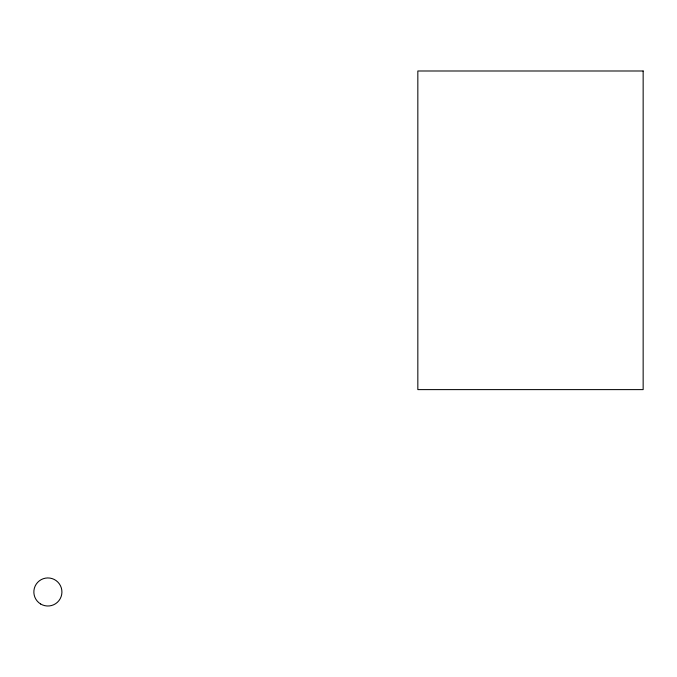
<?xml version="1.0" encoding="UTF-8"?>
<svg xmlns="http://www.w3.org/2000/svg" width="677" height="677" viewBox="0 0 677 677"><rect width="100%" height="100%" fill="white"/><g stroke="black" fill="none" stroke-linecap="round" stroke-linejoin="round"><path stroke-width="1.02" d="M643.15 70.992L417.836 70.992L417.836 389.613L643.15 389.613L643.15 70.992M40.595 603.969A14.039 14.039 0 0 0 61.92 592.29A14.039 14.039 0 0 0 41.145 579.664A14.039 14.039 0 0 0 40.595 603.969"/></g></svg>
